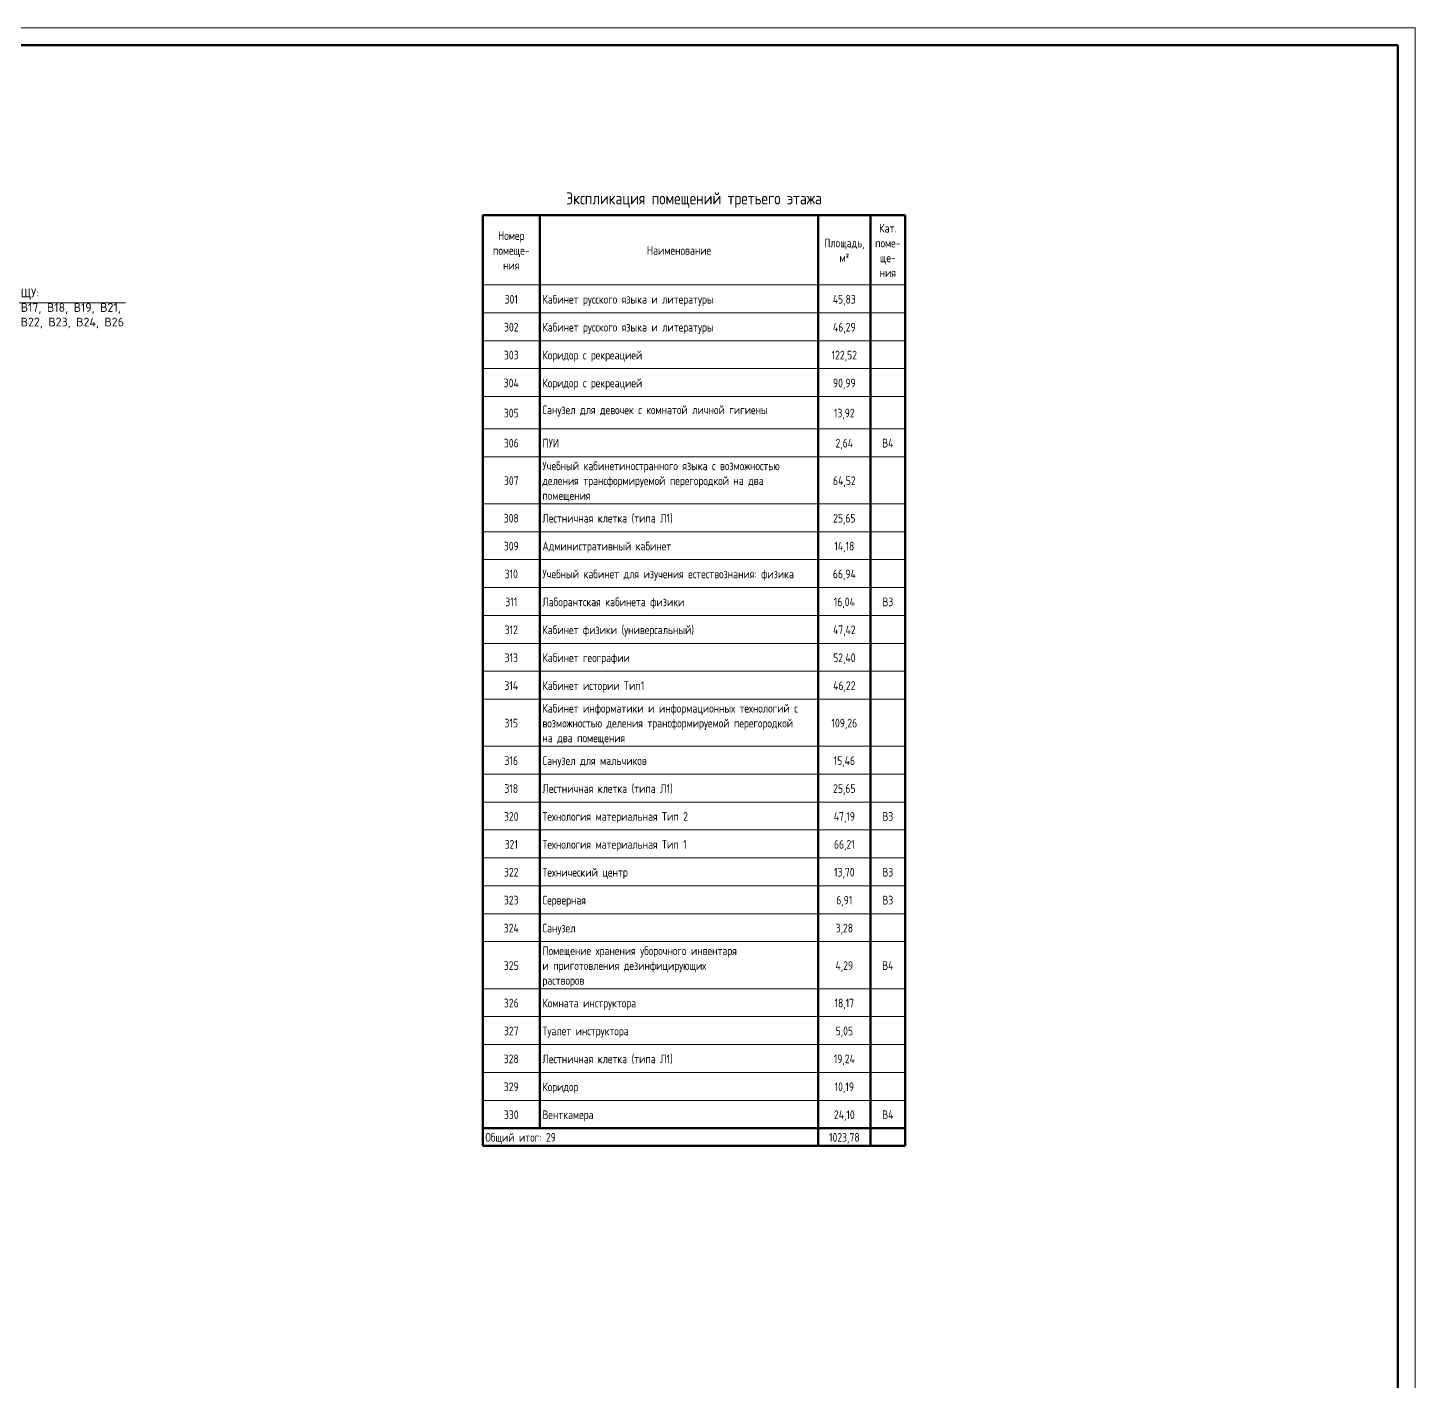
# Model space of a CAD drawing. Header units: millimetres. Extents: x -1073752 to 1436911, y -1379358 to 94781.
# Drawn here: x -857224 to -817356, y -1112647 to -1073756 of the extents above; entities that cross this region are included whole.
import ezdxf

# ---------------------------------------------------------------- set-up
doc = ezdxf.new("R2010")
doc.units = ezdxf.units.MM
for name, color, linetype, lineweight in [('RC-Линии_связи-Адресные', 5, 'Continuous', 50), ('Графика спецификации', 7, 'Continuous', 20), ('ОФ_рамка', 8, 'Continuous', 60), ('Тонкие линии', 7, 'Continuous', 18)]:
    doc.layers.add(name, color=color, linetype=linetype, lineweight=lineweight)
doc.layers.add('Линии', color=7, linetype='Continuous', lineweight=9, true_color=0x00a600)
doc.styles.add('GOST Common_3', font='', dxfattribs={"height": 3.5})
doc.styles.add('GOST Common_4', font='', dxfattribs={"height": 7})
doc.styles.add('ICOCPEUR', font='isocpeur.ttf', dxfattribs={"height": 250})
doc.styles.get('GOST Common_3').set_extended_font_data('GOST 2.304 type A')
doc.styles.get('GOST Common_4').set_extended_font_data('GOST 2.304 type A')

# ---------------------------------------------------------------- blocks, each defined once
blk = doc.blocks.new('3 этаж')
at = {"layer": 'Линии', "color": 251, "lineweight": 50, "true_color": 0x636466}
for p, q in [((322443, 34083), (322443, 32079)), ((322443, 34083), (334584, 34083)), ((324083, 34083), (324083, 32079)), ((332083, 34083), (332083, 32079)), ((333583, 34083), (333583, 32079)), ((334583, 34083), (334583, 32079)), ((322443, 32079), (322443, 31277)), ((324083, 32079), (324083, 31277)), ((332083, 32079), (332083, 31277)), ((333583, 32079), (333583, 31277)), ((334583, 32079), (334583, 31277)), ((322443, 31277), (322443, 30475)), ((324083, 31277), (324083, 30475)), ((332083, 31277), (332083, 30475)), ((333583, 31277), (333583, 30475)), ((334583, 31277), (334583, 30475)), ((322443, 30475), (322443, 29673)), ((324083, 30475), (324083, 29673)), ((332083, 30475), (332083, 29673)), ((333583, 30475), (333583, 29673)), ((334583, 30475), (334583, 29673)), ((322443, 29673), (322443, 28871)), ((324083, 29673), (324083, 28871)), ((332083, 29673), (332083, 28871)), ((333583, 29673), (333583, 28871)), ((334583, 29673), (334583, 28871)), ((322443, 28871), (322443, 27944)), ((324083, 28871), (324083, 27944)), ((332083, 28871), (332083, 27944)), ((333583, 28871), (333583, 27944)), ((334583, 28871), (334583, 27944)), ((322443, 27944), (322443, 27142)), ((324083, 27944), (324083, 27142)), ((332083, 27944), (332083, 27142)), ((333583, 27944), (333583, 27142)), ((334583, 27944), (334583, 27142)), ((322443, 27142), (322443, 25789)), ((324083, 27142), (324083, 25789)), ((332083, 27142), (332083, 25789)), ((333583, 27142), (333583, 25789)), ((334583, 27142), (334583, 25789)), ((322443, 25789), (322443, 24987)), ((324083, 25789), (324083, 24987)), ((332083, 25789), (332083, 24987)), ((333583, 25789), (333583, 24987)), ((334583, 25789), (334583, 24987)), ((322443, 24987), (322443, 24185)), ((324083, 24987), (324083, 24185)), ((332083, 24987), (332083, 24185)), ((333583, 24987), (333583, 24185)), ((334583, 24987), (334583, 24185)), ((322443, 24185), (322443, 23383)), ((324083, 24185), (324083, 23383)), ((332083, 24185), (332083, 23383)), ((333583, 24185), (333583, 23383)), ((334583, 24185), (334583, 23383)), ((322443, 23383), (322443, 22581)), ((324083, 23383), (324083, 22581)), ((332083, 23383), (332083, 22581)), ((333583, 23383), (333583, 22581)), ((334583, 23383), (334583, 22581)), ((322443, 22581), (322443, 21779)), ((324083, 22581), (324083, 21779)), ((332083, 22581), (332083, 21779)), ((333583, 22581), (333583, 21779)), ((334583, 22581), (334583, 21779)), ((322443, 21779), (322443, 20978)), ((324083, 21779), (324083, 20978)), ((332083, 21779), (332083, 20978)), ((333583, 21779), (333583, 20978)), ((334583, 21779), (334583, 20978)), ((322443, 20978), (322443, 20176)), ((324083, 20978), (324083, 20176)), ((332083, 20978), (332083, 20176)), ((333583, 20978), (333583, 20176)), ((334583, 20978), (334583, 20176)), ((322443, 20176), (322443, 18822)), ((324083, 20176), (324083, 18822)), ((332083, 20176), (332083, 18822)), ((333583, 20176), (333583, 18822)), ((334583, 20176), (334583, 18822)), ((322443, 18822), (322443, 18020)), ((324083, 18822), (324083, 18020)), ((332083, 18822), (332083, 18020)), ((333583, 18822), (333583, 18020)), ((334583, 18822), (334583, 18020)), ((322443, 18020), (322443, 17219)), ((324083, 18020), (324083, 17219)), ((332083, 18020), (332083, 17219)), ((333583, 18020), (333583, 17219)), ((334583, 18020), (334583, 17219)), ((322443, 17219), (322443, 16417)), ((322443, 17219), (322443, 16417)), ((324083, 17219), (324083, 16417)), ((324083, 17219), (324083, 16417)), ((332083, 17219), (332083, 16417)), ((332083, 17219), (332083, 16417)), ((333583, 17219), (333583, 16417)), ((333583, 17219), (333583, 16417)), ((334583, 17219), (334583, 16417)), ((334583, 17219), (334583, 16417)), ((322443, 16417), (322443, 15615)), ((324083, 16417), (324083, 15615)), ((332083, 16417), (332083, 15615)), ((333583, 16417), (333583, 15615)), ((334583, 16417), (334583, 15615)), ((322443, 15615), (322443, 14813)), ((324083, 15615), (324083, 14813)), ((332083, 15615), (332083, 14813)), ((333583, 15615), (333583, 14813)), ((334583, 15615), (334583, 14813)), ((322443, 14813), (322443, 14011)), ((324083, 14813), (324083, 14011)), ((332083, 14813), (332083, 14011)), ((333583, 14813), (333583, 14011)), ((334583, 14813), (334583, 14011)), ((322443, 14011), (322443, 13209)), ((324083, 14011), (324083, 13209)), ((332083, 14011), (332083, 13209)), ((333583, 14011), (333583, 13209)), ((334583, 14011), (334583, 13209)), ((322443, 13209), (322443, 11856)), ((324083, 13209), (324083, 11856)), ((332083, 13209), (332083, 11856)), ((333583, 13209), (333583, 11856)), ((334583, 13209), (334583, 11856)), ((322443, 11856), (322443, 11054)), ((324083, 11856), (324083, 11054)), ((332083, 11856), (332083, 11054)), ((333583, 11856), (333583, 11054)), ((334583, 11856), (334583, 11054)), ((322443, 11054), (322443, 10252)), ((324083, 11054), (324083, 10252)), ((332083, 11054), (332083, 10252)), ((333583, 11054), (333583, 10252)), ((334583, 11054), (334583, 10252)), ((322443, 10252), (322443, 9450)), ((324083, 10252), (324083, 9450)), ((332083, 10252), (332083, 9450)), ((333583, 10252), (333583, 9450)), ((334583, 10252), (334583, 9450)), ((322443, 9450), (322443, 8649)), ((324083, 9450), (324083, 8649)), ((332083, 9450), (332083, 8649)), ((333583, 9450), (333583, 8649)), ((334583, 9450), (334583, 8649)), ((322443, 8649), (322443, 7847)), ((324083, 8649), (324083, 7847)), ((332083, 8649), (332083, 7847)), ((333583, 8649), (333583, 7847)), ((334583, 8649), (334583, 7847)), ((324083, 7847), (322443, 7847)), ((322443, 7847), (322443, 7346)), ((332083, 7847), (324083, 7847)), ((333583, 7847), (332083, 7847)), ((332083, 7847), (332083, 7346)), ((334583, 7847), (333583, 7847)), ((333583, 7847), (333583, 7346)), ((334583, 7847), (334583, 7346)), ((334584, 7847), (334584, 7346)), ((324083, 7346), (322443, 7346)), ((332083, 7346), (324083, 7346)), ((333583, 7346), (332083, 7346)), ((334583, 7346), (333583, 7346)), ((334584, 7346), (334583, 7346))]:
    blk.add_line(p, q, dxfattribs=at)
at = {"layer": 'Линии', "color": 251, "lineweight": 20, "true_color": 0x636466}
for p, q in [((324083, 32079), (322443, 32079)), ((332083, 32079), (324083, 32079)), ((333583, 32079), (332083, 32079)), ((334583, 32079), (333583, 32079)), ((324083, 31277), (322443, 31277)), ((332083, 31277), (324083, 31277)), ((333583, 31277), (332083, 31277)), ((334583, 31277), (333583, 31277)), ((324083, 30475), (322443, 30475)), ((332083, 30475), (324083, 30475)), ((333583, 30475), (332083, 30475)), ((334583, 30475), (333583, 30475)), ((324083, 29673), (322443, 29673)), ((332083, 29673), (324083, 29673)), ((333583, 29673), (332083, 29673)), ((334583, 29673), (333583, 29673)), ((324083, 28871), (322443, 28871)), ((332083, 28871), (324083, 28871)), ((333583, 28871), (332083, 28871)), ((334583, 28871), (333583, 28871)), ((324083, 27944), (322443, 27944)), ((332083, 27944), (324083, 27944)), ((333583, 27944), (332083, 27944)), ((334583, 27944), (333583, 27944)), ((324083, 27142), (322443, 27142)), ((332083, 27142), (324083, 27142)), ((333583, 27142), (332083, 27142)), ((334583, 27142), (333583, 27142)), ((324083, 25789), (322443, 25789)), ((332083, 25789), (324083, 25789)), ((333583, 25789), (332083, 25789)), ((334583, 25789), (333583, 25789)), ((324083, 24987), (322443, 24987)), ((332083, 24987), (324083, 24987)), ((333583, 24987), (332083, 24987)), ((334583, 24987), (333583, 24987)), ((324083, 24185), (322443, 24185)), ((332083, 24185), (324083, 24185)), ((333583, 24185), (332083, 24185)), ((334583, 24185), (333583, 24185)), ((324083, 23383), (322443, 23383)), ((332083, 23383), (324083, 23383)), ((333583, 23383), (332083, 23383)), ((334583, 23383), (333583, 23383)), ((324083, 22581), (322443, 22581)), ((332083, 22581), (324083, 22581)), ((333583, 22581), (332083, 22581)), ((334583, 22581), (333583, 22581)), ((324083, 21779), (322443, 21779)), ((332083, 21779), (324083, 21779)), ((333583, 21779), (332083, 21779)), ((334583, 21779), (333583, 21779)), ((324083, 20978), (322443, 20978)), ((332083, 20978), (324083, 20978)), ((333583, 20978), (332083, 20978)), ((334583, 20978), (333583, 20978)), ((324083, 20176), (322443, 20176)), ((332083, 20176), (324083, 20176)), ((333583, 20176), (332083, 20176)), ((334583, 20176), (333583, 20176)), ((324083, 18822), (322443, 18822)), ((332083, 18822), (324083, 18822)), ((333583, 18822), (332083, 18822)), ((334583, 18822), (333583, 18822)), ((324083, 18020), (322443, 18020)), ((332083, 18020), (324083, 18020)), ((333583, 18020), (332083, 18020)), ((334583, 18020), (333583, 18020)), ((324083, 17219), (322443, 17219)), ((324083, 17219), (322443, 17219)), ((332083, 17219), (324083, 17219)), ((332083, 17219), (324083, 17219)), ((333583, 17219), (332083, 17219)), ((333583, 17219), (332083, 17219)), ((334583, 17219), (333583, 17219)), ((334583, 17219), (333583, 17219)), ((324083, 16417), (322443, 16417)), ((332083, 16417), (324083, 16417)), ((333583, 16417), (332083, 16417)), ((334583, 16417), (333583, 16417)), ((324083, 15615), (322443, 15615)), ((332083, 15615), (324083, 15615)), ((333583, 15615), (332083, 15615)), ((334583, 15615), (333583, 15615)), ((324083, 14813), (322443, 14813)), ((332083, 14813), (324083, 14813)), ((333583, 14813), (332083, 14813)), ((334583, 14813), (333583, 14813)), ((324083, 14011), (322443, 14011)), ((332083, 14011), (324083, 14011)), ((333583, 14011), (332083, 14011)), ((334583, 14011), (333583, 14011)), ((324083, 13209), (322443, 13209)), ((332083, 13209), (324083, 13209)), ((333583, 13209), (332083, 13209)), ((334583, 13209), (333583, 13209)), ((324083, 11856), (322443, 11856)), ((332083, 11856), (324083, 11856)), ((333583, 11856), (332083, 11856)), ((334583, 11856), (333583, 11856)), ((324083, 11054), (322443, 11054)), ((332083, 11054), (324083, 11054)), ((333583, 11054), (332083, 11054)), ((334583, 11054), (333583, 11054)), ((324083, 10252), (322443, 10252)), ((332083, 10252), (324083, 10252)), ((333583, 10252), (332083, 10252)), ((334583, 10252), (333583, 10252)), ((324083, 9450), (322443, 9450)), ((332083, 9450), (324083, 9450)), ((333583, 9450), (332083, 9450)), ((334583, 9450), (333583, 9450)), ((324083, 8649), (322443, 8649)), ((332083, 8649), (324083, 8649)), ((333583, 8649), (332083, 8649)), ((334583, 8649), (333583, 8649))]:
    blk.add_line(p, q, dxfattribs=at)
at = {"layer": 'Тонкие линии', "color": 251, "lineweight": 20, "true_color": 0x636466}
blk.add_line((334584, 34083), (334584, 32079), dxfattribs=at)
at = {"layer": 'Графика спецификации', "color": 251, "true_color": 0x636466, "line_spacing_factor": 1.022761}
for s, insert, char_height, width, attachment_point, style in [('Экспликация помещений третьего этажа', (328514, 34742), 350, 9646.6, 2, 'GOST Common_4'), ('Номер\\Pпомеще-\\Pния', (323263, 33621), 250, 1418.03, 2, 'GOST Common_3'), ('Кат.\\Pпоме-\\Pще-\\Pния', (334083, 33834), 250, 962.45, 2, 'GOST Common_3'), ('Наименование', (328083, 33195), 250, 2353.32, 2, 'GOST Common_3'), ('Площадь,\\Pм\\fGOST Common|b0|i0|c238|p34|;\\W.9;²', (332833, 33408), 250, 1538.71, 2, 'GOST Common_3'), ('301', (323263, 31791), 250, 509.89, 2, 'GOST Common_3'), ('Кабинет русского языка и литературы', (324158, 31791), 250, 6438.44, 1, 'GOST Common_3'), ('45,83', (332833, 31791), 250, 868.92, 2, 'GOST Common_3'), ('302', (323263, 30989), 250, 561.18, 2, 'GOST Common_3'), ('Кабинет русского языка и литературы', (324158, 30989), 250, 6438.44, 1, 'GOST Common_3'), ('46,29', (332833, 30989), 250, 868.92, 2, 'GOST Common_3'), ('303', (323263, 30188), 250, 561.18, 2, 'GOST Common_3'), ('Коридор с рекреацией', (324158, 30188), 250, 4494.25, 1, 'GOST Common_3'), ('122,52', (332833, 30188), 250, 868.92, 2, 'GOST Common_3'), ('304', (323263, 29386), 250, 588.33, 2, 'GOST Common_3'), ('Коридор с рекреацией', (324158, 29386), 250, 4332.28, 1, 'GOST Common_3'), ('90,99', (332833, 29386), 250, 841.76, 2, 'GOST Common_3'), ('305', (323263, 28521), 250, 561.18, 2, 'GOST Common_3'), ('Санузел для девочек с комнатой личной гигиены', (324158, 28615), 250, 7983.18, 1, 'GOST Common_3'), ('13,92', (332833, 28521), 250, 790.47, 2, 'GOST Common_3'), ('306', (323263, 27657), 250, 561.18, 2, 'GOST Common_3'), ('ПУИ', (324158, 27657), 250, 642.64, 1, 'GOST Common_3'), ('2,64', (332833, 27657), 250, 681.86, 2, 'GOST Common_3'), ('В4', (334083, 27657), 250, 428.42, 2, 'GOST Common_4'), ('Учебный кабинетиностранного языка с возможностью\\Pделения трансформируемой перегородкой на два\\Pпомещения', (324158, 27005), 250, 8957.7, 1, 'GOST Common_3'), ('307', (323263, 26579), 250, 561.18, 2, 'GOST Common_3'), ('64,52', (332833, 26579), 250, 868.92, 2, 'GOST Common_3'), ('Лестничная клетка (типа Л1)', (324158, 25501), 250, 4836.37, 1, 'GOST Common_3'), ('308', (323263, 25501), 250, 561.18, 2, 'GOST Common_3'), ('25,65', (332833, 25501), 250, 841.76, 2, 'GOST Common_3'), ('309', (323263, 24699), 250, 561.18, 2, 'GOST Common_3'), ('Административный кабинет', (324158, 24699), 250, 9346.9, 1, 'GOST Common_3'), ('14,18', (332833, 24699), 250, 766.34, 2, 'GOST Common_3'), ('310', (323263, 23898), 250, 509.89, 2, 'GOST Common_3'), ('Учебный кабинет для изучения естествознания: физика', (324158, 23898), 250, 9235.27, 1, 'GOST Common_3'), ('66,94', (332833, 23898), 250, 868.92, 2, 'GOST Common_3'), ('311', (323263, 23096), 250, 458.6, 2, 'GOST Common_3'), ('Лаборантская кабинета физики', (324158, 23096), 250, 5340.22, 1, 'GOST Common_3'), ('16,04', (332833, 23096), 250, 817.63, 2, 'GOST Common_3'), ('В3', (334083, 23096), 250, 428.42, 2, 'GOST Common_3'), ('312', (323263, 22294), 250, 509.89, 2, 'GOST Common_3'), ('Кабинет физики (универсальный)', (324158, 22294), 250, 5448.84, 1, 'GOST Common_3'), ('47,42', (332833, 22294), 250, 896.07, 2, 'GOST Common_3'), ('313', (323263, 21492), 250, 509.89, 2, 'GOST Common_3'), ('Кабинет географии', (324158, 21492), 250, 3276.54, 1, 'GOST Common_3'), ('52,40', (332833, 21492), 250, 868.92, 2, 'GOST Common_3'), ('314', (323263, 20690), 250, 537.04, 2, 'GOST Common_3'), ('Кабинет истории Тип1', (324158, 20690), 250, 3668.76, 1, 'GOST Common_3'), ('46,22', (332833, 20690), 250, 868.92, 2, 'GOST Common_3'), ('Кабинет информатики и информационных технологий с\\Pвозможностью деления трансформируемой перегородкой\\Pна два помещения', (324158, 20039), 250, 9380.09, 1, 'GOST Common_3'), ('315', (323263, 19613), 250, 509.89, 2, 'GOST Common_3'), ('109,26', (332833, 19613), 250, 977.53, 2, 'GOST Common_3'), ('316', (323263, 18535), 250, 509.89, 2, 'GOST Common_3'), ('Санузел для мальчиков', (324158, 18535), 250, 8281.87, 1, 'GOST Common_3'), ('15,46', (332833, 18535), 250, 817.63, 2, 'GOST Common_3'), ('318', (323263, 17733), 250, 509.89, 2, 'GOST Common_3'), ('Лестничная клетка (типа Л1)', (324158, 17733), 250, 4836.37, 1, 'GOST Common_3'), ('25,65', (332833, 17733), 250, 841.76, 2, 'GOST Common_3'), ('320', (323263, 16931), 250, 561.18, 2, 'GOST Common_3'), ('Технология материальная Тип 2', (324158, 16931), 250, 5361.34, 1, 'GOST Common_3'), ('47,19', (332833, 16931), 250, 817.63, 2, 'GOST Common_3'), ('В3', (334083, 16931), 250, 428.42, 2, 'GOST Common_3'), ('321', (323263, 16129), 250, 509.89, 2, 'GOST Common_3'), ('Технология материальная Тип 1', (324158, 16129), 250, 5310.05, 1, 'GOST Common_3'), ('66,21', (332833, 16129), 250, 790.47, 2, 'GOST Common_3'), ('322', (323263, 15328), 250, 561.18, 2, 'GOST Common_3'), ('Технический центр', (324158, 15328), 250, 3170.95, 1, 'GOST Common_3'), ('13,70', (332833, 15328), 250, 790.47, 2, 'GOST Common_3'), ('В3', (334083, 15328), 250, 401.27, 2, 'GOST Common_3'), ('323', (323263, 14526), 250, 561.18, 2, 'GOST Common_3'), ('Серверная', (324158, 14526), 250, 1710.68, 1, 'GOST Common_3'), ('6,91', (332833, 14526), 250, 603.41, 2, 'GOST Common_3'), ('В3', (334083, 14526), 250, 401.27, 2, 'GOST Common_3'), ('324', (323263, 13724), 250, 588.33, 2, 'GOST Common_3'), ('Санузел', (324158, 13724), 250, 1324.5, 1, 'GOST Common_3'), ('3,28', (332833, 13724), 250, 654.71, 2, 'GOST Common_3'), ('Помещение хранения уборочного инвентаря\\Pи приготовления дезинфицирующих\\Pрастворов', (324158, 13072), 250, 7259.08, 1, 'GOST Common_3'), ('325', (323263, 12646), 250, 561.18, 2, 'GOST Common_3'), ('4,29', (332833, 12646), 250, 681.86, 2, 'GOST Common_3'), ('В4', (334083, 12646), 250, 428.42, 2, 'GOST Common_3'), ('326', (323263, 11569), 250, 561.18, 2, 'GOST Common_3'), ('Комната инструктора', (324158, 11569), 250, 3735.14, 1, 'GOST Common_3'), ('18,17', (332833, 11569), 250, 739.18, 2, 'GOST Common_3'), ('327', (323263, 10767), 250, 561.18, 2, 'GOST Common_3'), ('Туалет инструктора', (324158, 10767), 250, 3493.77, 1, 'GOST Common_3'), ('5,05', (332833, 10767), 250, 654.71, 2, 'GOST Common_3'), ('Лестничная клетка (типа Л1)', (324158, 9965), 250, 4836.37, 1, 'GOST Common_3'), ('328', (323263, 9965), 250, 561.18, 2, 'GOST Common_3'), ('19,24', (332833, 9965), 250, 817.63, 2, 'GOST Common_3'), ('329', (323263, 9163), 250, 561.18, 2, 'GOST Common_3'), ('Коридор', (324158, 9163), 250, 1336.56, 1, 'GOST Common_3'), ('10,19', (332833, 9163), 250, 739.18, 2, 'GOST Common_3'), ('330', (323263, 8361), 250, 561.18, 2, 'GOST Common_3'), ('Венткамера', (324158, 8361), 250, 2033.51, 1, 'GOST Common_3'), ('24,10', (332833, 8361), 250, 817.63, 2, 'GOST Common_3'), ('В4', (334083, 8361), 250, 428.42, 2, 'GOST Common_3'), ('Общий итог: 29', (322518, 7710), 250, 2489.09, 1, 'GOST Common_3'), ('1023,78', (332833, 7710), 250, 1164.59, 2, 'GOST Common_3')]:
    blk.add_mtext(s, dxfattribs=dict(at, insert=insert, char_height=char_height, width=width, attachment_point=attachment_point, style=style))
blk = doc.blocks.new('А0')
at = {"layer": 'ОФ_рамка', "color": 0, "linetype": 'Continuous', "lineweight": 5, "ltscale": 100}
for points in [[(341068, -309617), (222168, -309617)], [(341068, -393717), (341068, -309617)]]:
    blk.add_lwpolyline(points, dxfattribs=at)
at = {"layer": 'ОФ_рамка', "color": 0, "linetype": 'Continuous', "ltscale": 100}
for points in [[(340568, -310117), (224168, -310117)], [(340568, -393217), (340568, -310117)]]:
    blk.add_lwpolyline(points, dxfattribs=at)

msp = doc.modelspace()

# ---------------------------------------------------------------- linework, layer by layer
at = {"layer": 'RC-Линии_связи-Адресные', "color": 0, "linetype": 'Continuous', "lineweight": 5, "ltscale": 2}
msp.add_line((-857576, -1081656.9), (-854411.1, -1081656.9), dxfattribs=at)

# ---------------------------------------------------------------- block references
msp.add_blockref('3 этаж', (-1166593.9, -1113224.3))
at = {"layer": 'ОФ_рамка', "color": 0, "lineweight": -2}
msp.add_blockref('А0', (-1158424, -764139.5), dxfattribs=at)

# ---------------------------------------------------------------- texts
at = {"layer": 'RC-Линии_связи-Адресные', "color": 0, "linetype": 'Continuous', "lineweight": 40, "ltscale": 15, "insert": (-857426.8, -1082241.1), "char_height": 250, "width": 4462.898, "attachment_point": 4, "style": 'ICOCPEUR'}
msp.add_mtext('ЩУ:\\PВ17, В18, В19, В21,\\PВ22, В23, В24, В26\\P\\P   ', dxfattribs=at)

doc.saveas('drawing.dxf')
